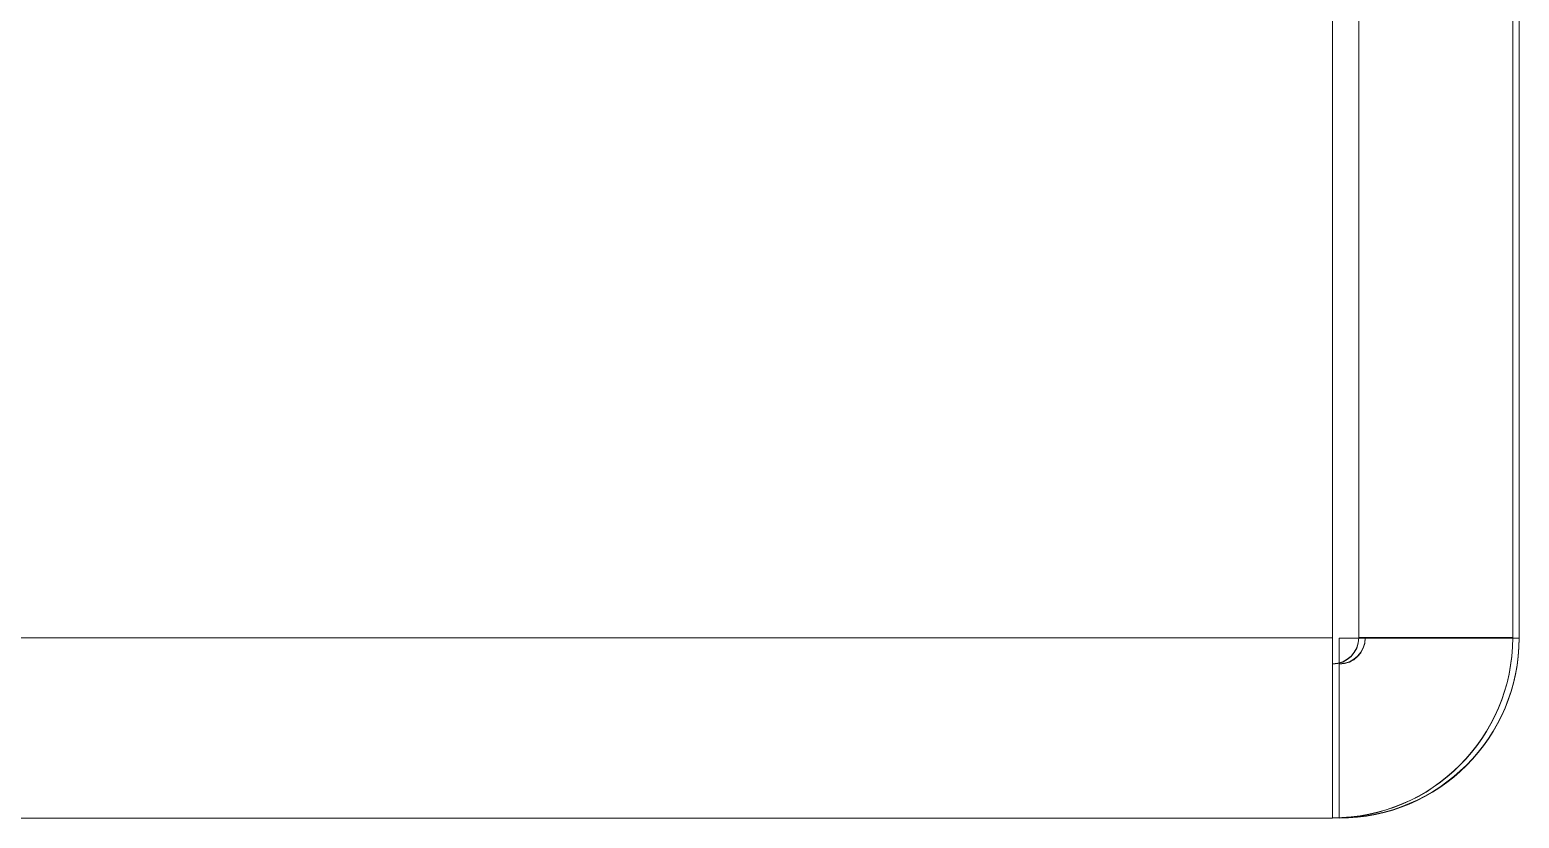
# Model space of a CAD drawing. Header units: inches. Extents: x 3268 to 7018, y 976 to 6708.
# Drawn here: x 5696.313 to 5696.884, y 3497.787 to 3498.089 of the extents above; entities that cross this region are included whole.
import ezdxf

# ---------------------------------------------------------------- set-up
doc = ezdxf.new("R2010")
doc.units = ezdxf.units.IN
doc.header["$MEASUREMENT"] = 0
doc.layers.add('G-IMPT', color=8, linetype='Continuous', lineweight=9)
doc.layers.add('Q-SPCQ', color=91, linetype='Continuous', lineweight=9)

# ---------------------------------------------------------------- blocks, each defined once
blk = doc.blocks.new('Main Locker for Revit - LKR-1_10_autocad_dwg_PRT-012-1-1-9311874-Overall Retail Plan Opt 2')
at = {"layer": 'G-IMPT', "color": 133}
for radius, start in [(0.069, 270), (0.069, 270), (0.01, 315), (0.01, 315)]:
    blk.add_arc((34.29323, -7.15963), radius, start, 0, dxfattribs=at)
blk = doc.blocks.new('Main Locker for Revit - LKR-1_10_autocad_dwg_PRT-012-1-1_DEFAULT-9311876-Overall Retail Plan Opt 2')
blk.add_blockref('Main Locker for Revit - LKR-1_10_autocad_dwg_PRT-012-1-1-9311874-Overall Retail Plan Opt 2', (0, 0))
blk = doc.blocks.new('Main Locker for Revit - LKR-1_10_autocad_dwg_PRT-012-1-2-9311877-Overall Retail Plan Opt 2')
at = {"layer": 'G-IMPT', "color": 133}
for radius in [0.069, 0.01, 0.01, 0.069]:
    blk.add_arc((34.29573, -7.15975), radius, 270, 0, dxfattribs=at)
blk = doc.blocks.new('Main Locker for Revit - LKR-1_10_autocad_dwg_PRT-012-1-2$1$ATF-9311878-Overall Retail Plan Opt 2')
blk.add_blockref('Main Locker for Revit - LKR-1_10_autocad_dwg_PRT-012-1-2-9311877-Overall Retail Plan Opt 2', (0, 0))
blk = doc.blocks.new('Main Locker for Revit - LKR-1_10_autocad_dwg_PRT-012-1-2-V39-Overall Retail Plan Opt 2')
at = {"layer": 'G-IMPT', "color": 133}
for p, q in [((34.29323, -6.64518), (34.29323, -7.15975)), ((34.30323, -7.15975), (34.30323, -6.64519)), ((34.30323, -6.64519), (34.30323, -7.15975)), ((34.36223, -6.64527), (34.36223, -7.15975)), ((34.36223, -7.15975), (34.36223, -6.64527)), ((34.29323, -7.15975), (17.32556, -7.15975)), ((34.29323, -7.15975), (34.29323, -7.22875)), ((34.36223, -7.15975), (34.30323, -7.15975)), ((34.30323, -7.15975), (34.36223, -7.15975)), ((34.30323, -7.15975), (34.36223, -7.15975)), ((34.36223, -7.15975), (34.30323, -7.15975)), ((16.94373, -7.22875), (34.29323, -7.22875)), ((34.29323, -7.22875), (17.45373, -7.22875))]:
    blk.add_line(p, q, dxfattribs=at)
for radius in [0.069, 0.01, 0.01, 0.069]:
    blk.add_arc((34.29323, -7.15975), radius, 270, 0, dxfattribs=at)
blk = doc.blocks.new('Main Locker for Revit - LKR-1_10_autocad_dwg_PRT-012-1-2$1$ATF-V41-Overall Retail Plan Opt 2')
blk.add_blockref('Main Locker for Revit - LKR-1_10_autocad_dwg_PRT-012-1-2-V39-Overall Retail Plan Opt 2', (0, 0))
blk = doc.blocks.new('Main Locker for Revit - LKR-1_10_autocad_dwg_PRT-012-1-3-V43-Overall Retail Plan Opt 2')
at = {"layer": 'G-IMPT', "color": 133}
for radius, end in [(0.069, 0), (0.01, 0), (0.01, 0), (0.069, 360)]:
    blk.add_arc((34.29573, -7.15975), radius, 270, end, dxfattribs=at)
blk = doc.blocks.new('Main Locker for Revit - LKR-1_10_autocad_dwg_PRT-012-1-3_DEFAULT-V45-Overall Retail Plan Opt 2')
blk.add_blockref('Main Locker for Revit - LKR-1_10_autocad_dwg_PRT-012-1-3-V43-Overall Retail Plan Opt 2', (0, 0))
blk = doc.blocks.new('Main Locker for Revit - LKR-1_10_autocad_dwg_PRT-012-1-4-9311881-Overall Retail Plan Opt 2')
at = {"layer": 'G-IMPT', "color": 133}
for p, q in [((34.36473, -6.64527), (34.36473, -7.15979)), ((34.29573, -7.15979), (34.29573, -7.22879)), ((34.29573, -7.15979), (34.36473, -7.15979))]:
    blk.add_line(p, q, dxfattribs=at)
for centre, radius, end in [((34.29573, -7.15963), 0.069, 0), ((34.29573, -7.15963), 0.01, 0), ((34.29573, -7.15979), 0.069, 360), ((34.29573, -7.15979), 0.01, 360)]:
    blk.add_arc(centre, radius, 270, end, dxfattribs=at)
blk = doc.blocks.new('Main Locker for Revit - LKR-1_10_autocad_dwg_PRT-012-1-4$1$ATF-9311882-Overall Retail Plan Opt 2')
blk.add_blockref('Main Locker for Revit - LKR-1_10_autocad_dwg_PRT-012-1-4-9311881-Overall Retail Plan Opt 2', (0, 0))
blk = doc.blocks.new('Main Locker for Revit - LKR-1_10_autocad_dwg_PRT-012-1-1-V85-Overall Retail Plan Opt 2')
at = {"layer": 'G-IMPT', "color": 133}
for p, q in [((34.30323, -7.15963), (34.30323, -6.64519)), ((34.30323, -6.64519), (34.30323, -7.15963)), ((34.36223, -6.64527), (34.36223, -7.15963)), ((34.36223, -7.15963), (34.36223, -6.64527)), ((34.36223, -7.15963), (34.30323, -7.15963)), ((34.30323, -7.15963), (34.36223, -7.15963)), ((34.30323, -7.15963), (34.36223, -7.15963)), ((34.36223, -7.15963), (34.30323, -7.15963))]:
    blk.add_line(p, q, dxfattribs=at)
for radius in [0.069, 0.01, 0.01, 0.069]:
    blk.add_arc((34.29323, -7.15963), radius, 270, 0, dxfattribs=at)
blk = doc.blocks.new('Main Locker for Revit - LKR-1_10_autocad_dwg_PRT-012-1-1_DEFAULT-V86-Overall Retail Plan Opt 2')
blk.add_blockref('Main Locker for Revit - LKR-1_10_autocad_dwg_PRT-012-1-1-V85-Overall Retail Plan Opt 2', (0, 0))
blk = doc.blocks.new('Main Locker for Revit - LKR-1_10_autocad_dwg_PRT-012-1-1-V87-Overall Retail Plan Opt 2')
at = {"layer": 'G-IMPT', "color": 133}
for p, q in [((34.30323, -7.15963), (34.30323, -6.64519)), ((34.30323, -6.64519), (34.30323, -7.15963)), ((34.36223, -6.64527), (34.36223, -7.15963)), ((34.36223, -7.15963), (34.36223, -6.64527)), ((34.36223, -7.15963), (34.30323, -7.15963)), ((34.30323, -7.15963), (34.36223, -7.15963)), ((34.30323, -7.15963), (34.36223, -7.15963)), ((34.36223, -7.15963), (34.30323, -7.15963))]:
    blk.add_line(p, q, dxfattribs=at)
for radius in [0.069, 0.01, 0.01, 0.069]:
    blk.add_arc((34.29323, -7.15963), radius, 270, 0, dxfattribs=at)
blk = doc.blocks.new('Main Locker for Revit - LKR-1_10_autocad_dwg_PRT-012-1-1_DEFAULT-V88-Overall Retail Plan Opt 2')
blk.add_blockref('Main Locker for Revit - LKR-1_10_autocad_dwg_PRT-012-1-1-V87-Overall Retail Plan Opt 2', (0, 0))
blk = doc.blocks.new('Main Locker for Revit - LKR-1_10_autocad_dwg_LKR-1_10_A-9311910-Overall Retail Plan Opt 2')
for name in ['Main Locker for Revit - LKR-1_10_autocad_dwg_PRT-012-1-1_DEFAULT-9311876-Overall Retail Plan Opt 2', 'Main Locker for Revit - LKR-1_10_autocad_dwg_PRT-012-1-1_DEFAULT-V86-Overall Retail Plan Opt 2', 'Main Locker for Revit - LKR-1_10_autocad_dwg_PRT-012-1-1_DEFAULT-V88-Overall Retail Plan Opt 2', 'Main Locker for Revit - LKR-1_10_autocad_dwg_PRT-012-1-2$1$ATF-V41-Overall Retail Plan Opt 2', 'Main Locker for Revit - LKR-1_10_autocad_dwg_PRT-012-1-4$1$ATF-9311882-Overall Retail Plan Opt 2', 'Main Locker for Revit - LKR-1_10_autocad_dwg_PRT-012-1-2$1$ATF-9311878-Overall Retail Plan Opt 2', 'Main Locker for Revit - LKR-1_10_autocad_dwg_PRT-012-1-3_DEFAULT-V45-Overall Retail Plan Opt 2']:
    blk.add_blockref(name, (0, 0))
blk = doc.blocks.new('Main Locker for Revit - LKR-1_10_autocad_dwg-9311801-Overall Retail Plan Opt 2')
blk.add_blockref('Main Locker for Revit - LKR-1_10_autocad_dwg_LKR-1_10_A-9311910-Overall Retail Plan Opt 2', (0, 0))
blk = doc.blocks.new('Main Locker for Revit - Main Locker for Revit-9311911-Overall Retail Plan Opt 2')
blk.add_blockref('Main Locker for Revit - LKR-1_10_autocad_dwg-9311801-Overall Retail Plan Opt 2', (1.96927, -15.58225))
blk = doc.blocks.new('Arch_5 Points - Units and Amenities_v2022_rvt-1-Overall Retail Plan Opt 2')
at = {"layer": 'Q-SPCQ', "color": 133, "lineweight": 9}
blk.add_blockref('Main Locker for Revit - Main Locker for Revit-9311911-Overall Retail Plan Opt 2', (5660.54965, 3520.59758), dxfattribs=at)

msp = doc.modelspace()

# ---------------------------------------------------------------- block references
at = {"lineweight": 5}
msp.add_blockref('Arch_5 Points - Units and Amenities_v2022_rvt-1-Overall Retail Plan Opt 2', (0, 0), dxfattribs=at)

doc.saveas('drawing.dxf')
